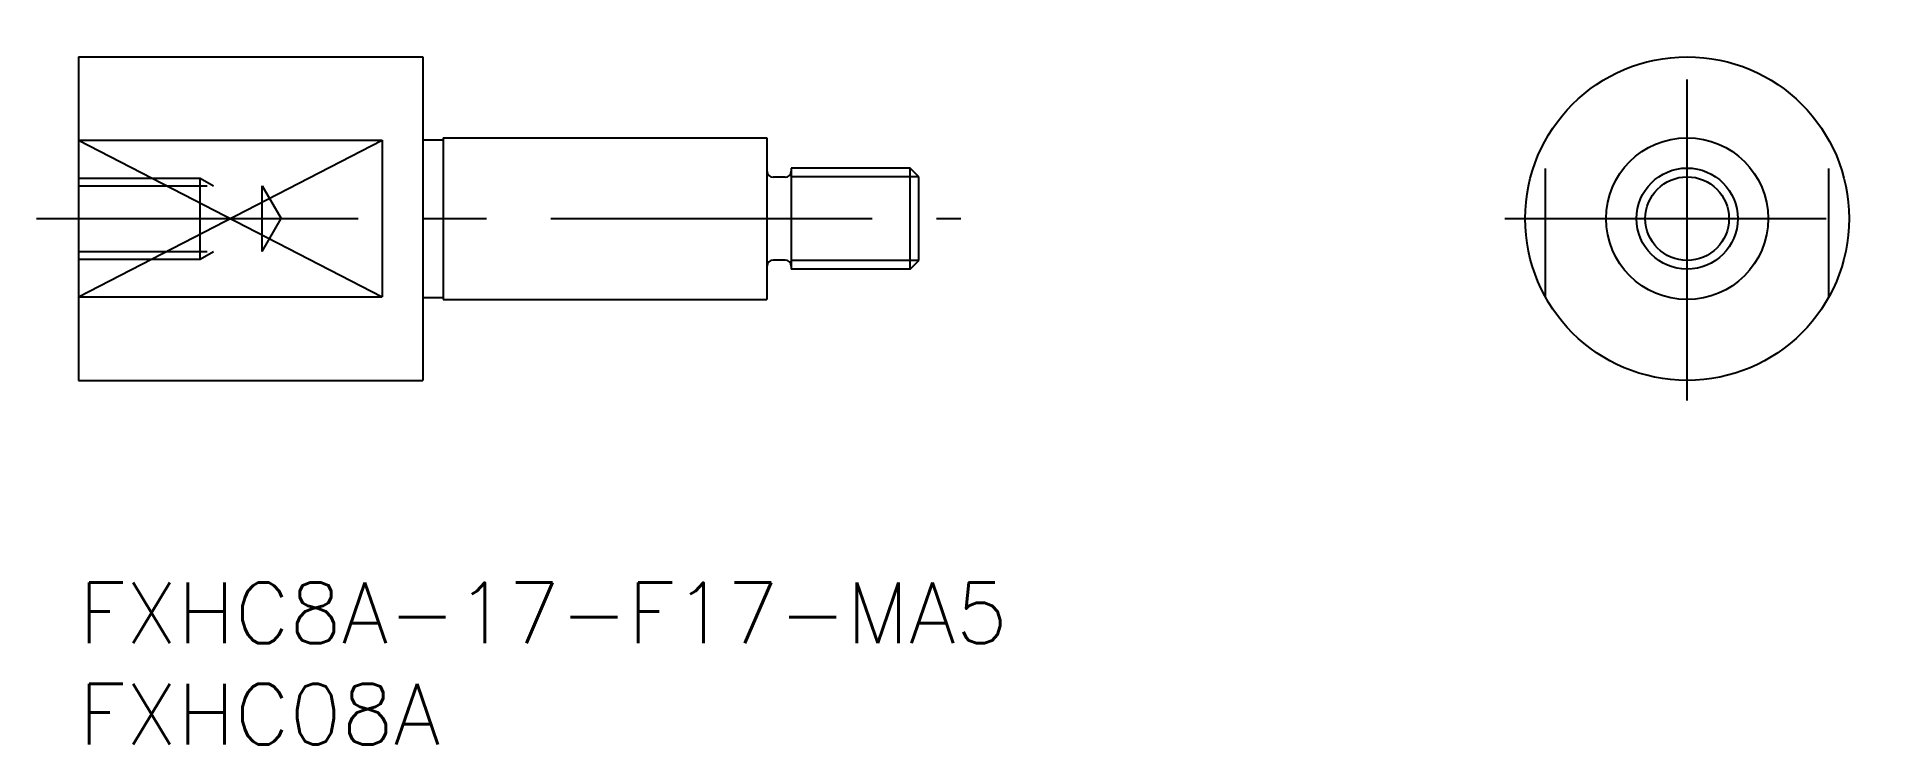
# Model space of a CAD drawing. Extents: x -2.1 to 88.5, y -8 to 27.
import ezdxf

# ---------------------------------------------------------------- set-up
doc = ezdxf.new("R2010")
doc.units = 0
doc.header["$LTSCALE"] = 0.5
doc.linetypes.add('CENTER', pattern=[50.8, 31.75, -6.35, 6.35, -6.35])
doc.linetypes.add('DASHED', pattern=[19.05, 12.7, -6.35])
for name, color, linetype in [('MSM_CENTER', 1, 'CENTER'), ('MSM_CONTINUOUS', 7, 'CONTINUOUS'), ('MSM_DASHED', 4, 'DASHED'), ('MSM_NARROW', 5, 'CONTINUOUS'), ('MSM_PART_NUMBER', 7, 'CONTINUOUS')]:
    doc.layers.add(name, color=color, linetype=linetype)
doc.styles.get("Standard").update_dxf_attribs({"font": 'txt.shx', "height": 3, "bigfont": 'bigfont.shx'})

# ---------------------------------------------------------------- blocks, each defined once
blk = doc.blocks.new('*U4')
at = {"layer": 'MSM_PART_NUMBER'}
blk.add_text('FXHC8A-17-F17-MA5', height=3, dxfattribs=at).set_placement((0, -3))
blk = doc.blocks.new('*U5')
at = {"layer": 'MSM_PART_NUMBER'}
blk.add_text('FXHC08A', height=3, dxfattribs=at).set_placement((0, -8))

msp = doc.modelspace()

# ---------------------------------------------------------------- linework, layer by layer
at = {"layer": 'MSM_CENTER'}
for p, q in [((79.453, 9), (79.453, 27)), ((-2.075, 18), (43.575, 18)), ((70.453, 18), (88.453, 18))]:
    msp.add_line(p, q, dxfattribs=at)
at = {"layer": 'MSM_CONTINUOUS'}
for p, q in [((0, 26), (0, 10)), ((0, 26), (17, 26)), ((17, 26), (17, 10)), ((0, 21.873), (15, 21.873)), ((15, 21.873), (15, 14.127)), ((17, 21.9), (18, 21.9)), ((18, 22), (34, 22)), ((18, 22), (18, 14)), ((34, 22), (34, 14)), ((34.9, 20.05), (34.3, 20.05)), ((35.2, 20.5), (35.2, 15.5)), ((41.067, 20.5), (35.2, 20.5)), ((41.067, 15.5), (41.067, 20.5)), ((41.5, 20.067), (41.067, 20.5)), ((41.5, 15.933), (41.5, 20.067)), ((34.9, 15.95), (34.3, 15.95)), ((41.067, 15.5), (35.2, 15.5)), ((41.067, 15.5), (41.5, 15.933)), ((0, 14.127), (15, 14.127)), ((17, 14.1), (18, 14.1)), ((18, 14), (34, 14)), ((0, 10), (17, 10))]:
    msp.add_line(p, q, dxfattribs=at)
for radius in [8, 4, 2.5]:
    msp.add_circle((79.453, 18), radius, dxfattribs=at)
for centre, start, end in [((34.3, 20.35), 180, 270), ((34.9, 20.35), 270, 0), ((34.3, 15.65), 90, 180), ((34.9, 15.65), 0, 90)]:
    msp.add_arc(centre, 0.3, start, end, dxfattribs=at)
at = {"layer": 'MSM_DASHED'}
for p, q in [((72.453, 14.127), (72.453, 21.873)), ((86.453, 14.127), (86.453, 21.873)), ((0, 20), (6, 20)), ((6, 16), (6, 20)), ((6, 20), (6.656, 19.621)), ((0, 19.621), (9.064, 19.621)), ((9.064, 16.379), (9.064, 19.621)), ((9.064, 19.621), (10, 18)), ((9.064, 16.379), (10, 18)), ((0, 16.379), (9.064, 16.379)), ((6, 16), (6.656, 16.379)), ((0, 16), (6, 16))]:
    msp.add_line(p, q, dxfattribs=at)
at = {"layer": 'MSM_NARROW'}
for p, q in [((0, 21.873), (15, 14.127)), ((0, 14.127), (15, 21.873)), ((41.5, 20.067), (35.2, 20.067)), ((41.5, 15.933), (35.2, 15.933))]:
    msp.add_line(p, q, dxfattribs=at)
msp.add_circle((79.453, 18), 2.067, dxfattribs=at)

# ---------------------------------------------------------------- block references
at = {"layer": 'MSM_CONTINUOUS'}
for name in ['*U4', '*U5']:
    msp.add_blockref(name, (0, 0), dxfattribs=at)

doc.saveas('drawing.dxf')
